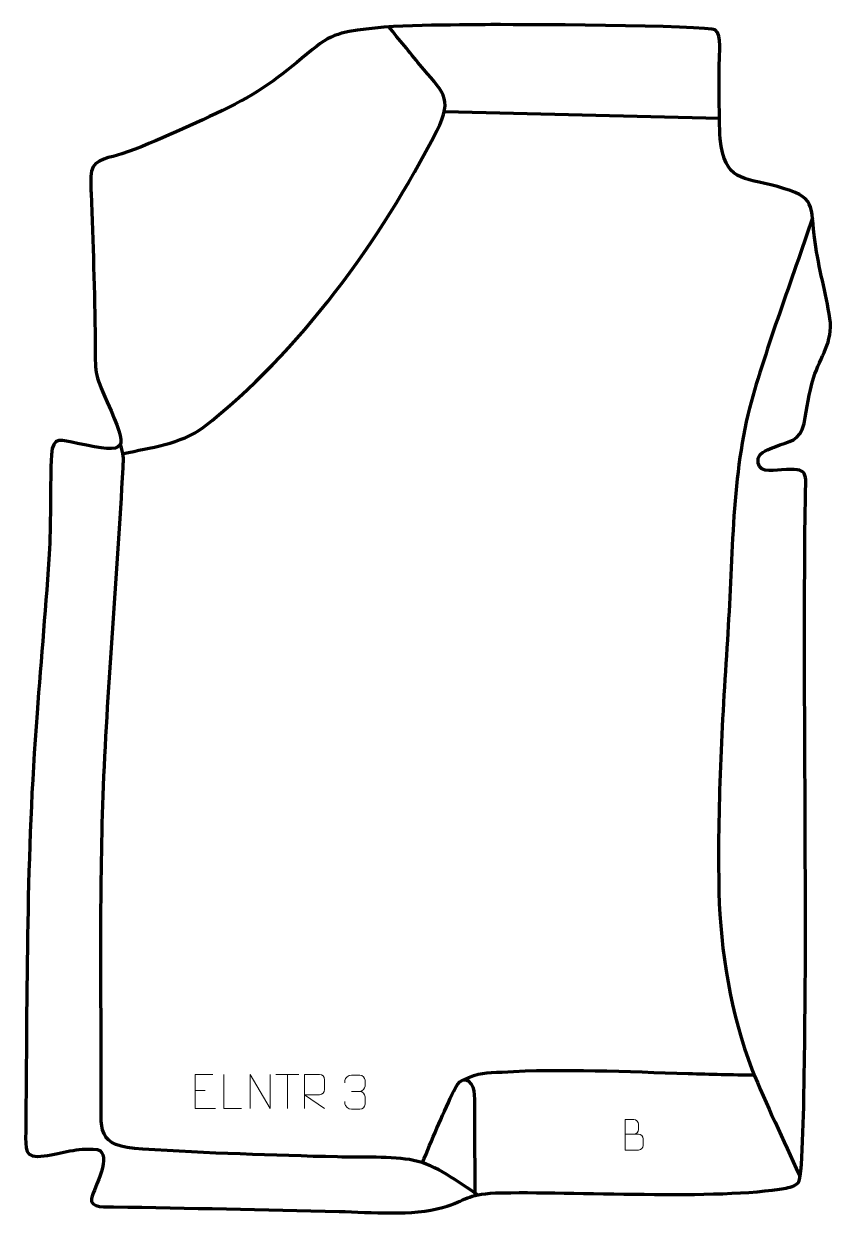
# Model space of a CAD drawing. Header units: millimetres. Extents: x -659 to -66, y 17 to 890.
import ezdxf

# ---------------------------------------------------------------- set-up
doc = ezdxf.new("R2010")
doc.units = ezdxf.units.MM
doc.header["$MEASUREMENT"] = 0
doc.layers.add('layer 2', color=7, linetype='Continuous')
doc.layers.add('layer 3', color=7, linetype='Continuous')

msp = doc.modelspace()

# ---------------------------------------------------------------- linework, layer by layer
at = {"layer": 'layer 2', "color": 140, "lineweight": 158}
for points, knots in [([(-585.6901, 575.3373), (-566.439, 579.7879), (-543.5963, 582.3137), (-527.4631, 594.3971), (-527.4631, 594.3971), (-456.4815, 649.6288), (-397.4179, 731.5696), (-356.3178, 811.6019), (-356.3178, 811.6019), (-343.3609, 836.8325), (-352.78, 840.4635), (-368.6603, 860.045), (-368.6603, 860.045), (-376.2153, 869.3609), (-383.7939, 878.6195), (-391.4521, 887.8512)], [0, 0, 0, 0, 0.2, 0.2, 0.2, 0.2, 0.4, 0.4, 0.4, 0.4, 0.6, 0.6, 0.6, 0.6, 1, 1, 1, 1]), ([(-81.0291, 747.9896), (-96.3785, 702.1255), (-114.313, 655.0746), (-127.2859, 608.6782), (-127.2859, 608.6782), (-140.6144, 555.4369), (-139.6685, 493.6909), (-143.4157, 438.6404), (-143.4157, 438.6404), (-147.3753, 377.9939), (-150.9287, 314.6452), (-149.5691, 253.9372), (-149.5691, 253.9372), (-148.6111, 211.1556), (-140.7487, 164.4043), (-125.3982, 124.3973), (-125.3982, 124.3973), (-115.005, 98.3621), (-102.302, 72.5768), (-90.7227, 47.0031), (-90.7227, 47.0031), (-90.7227, 47.0031), (-90.0999, 45.6261), (-90.0999, 45.6261)], [0, 0, 0, 0, 0.14285714, 0.14285714, 0.14285714, 0.14285714, 0.28571429, 0.28571429, 0.28571429, 0.28571429, 0.42857143, 0.42857143, 0.42857143, 0.42857143, 0.57142857, 0.57142857, 0.57142857, 0.57142857, 0.71428571, 0.71428571, 0.71428571, 0.71428571, 1, 1, 1, 1]), ([(-326.2891, 32.3935), (-340.2183, 41.4411), (-356.8857, 54.4267), (-373.2663, 57.6342), (-373.2663, 57.6342), (-388.6101, 60.6387), (-412.5118, 59.7323), (-428.9148, 60.1202), (-428.9148, 60.1202), (-476.3685, 61.3199), (-524.3353, 62.8794), (-571.7064, 65.7752), (-571.7064, 65.7752), (-606.9438, 67.9293), (-602.0034, 79.3813), (-602.0562, 109.4499), (-602.0562, 109.4499), (-602.1885, 184.769), (-603.3183, 258.8987), (-600.3977, 331.8446), (-600.3977, 331.8446), (-597.3011, 409.1858), (-590.1511, 485.3277), (-586.1326, 564.9149), (-586.1326, 564.9149), (-585.7334, 572.8212), (-585.5693, 574.6322), (-588.143, 582.1296)], [0, 0, 0, 0, 0.125, 0.125, 0.125, 0.125, 0.25, 0.25, 0.25, 0.25, 0.375, 0.375, 0.375, 0.375, 0.5, 0.5, 0.5, 0.5, 0.625, 0.625, 0.625, 0.625, 0.75, 0.75, 0.75, 0.75, 1, 1, 1, 1]), ([(-336.4624, 116.6652), (-325.9255, 122.0877), (-319.946, 121.6539), (-308.3154, 122.3538), (-308.3154, 122.3538), (-264.2542, 125.0053), (-216.3911, 122.6063), (-172.1025, 121.2608), (-172.1025, 121.2608), (-155.9856, 120.7712), (-139.8448, 120.3062), (-123.7202, 120.2439)], [0, 0, 0, 0, 0.25, 0.25, 0.25, 0.25, 0.5, 0.5, 0.5, 0.5, 1, 1, 1, 1]), ([(-366.8315, 55.9047), (-359.8008, 72.4952), (-352.6214, 89.9218), (-344.9815, 106.1643), (-344.9815, 106.1643), (-342.4502, 111.5459), (-337.0162, 122.1621), (-331.0077, 113.3626), (-331.0077, 113.3626), (-327.599, 108.3706), (-328.8037, 96.5436), (-328.7675, 90.3902), (-328.7675, 90.3902), (-328.6528, 70.9066), (-328.4865, 51.4198), (-328.3452, 31.936)], [0, 0, 0, 0, 0.2, 0.2, 0.2, 0.2, 0.4, 0.4, 0.4, 0.4, 0.6, 0.6, 0.6, 0.6, 1, 1, 1, 1])]:
    msp.add_open_spline(points, degree=3, knots=knots, dxfattribs=at)
msp.add_open_spline([(-350.4765, 825.8764), (-350.4765, 825.8764), (-149.2041, 821.0793), (-149.2041, 821.0793)], degree=3, dxfattribs=at)
at = {"layer": 'layer 2', "color": 250, "lineweight": 9}
for points, knots in [([(-520.3225, 120.5849), (-520.3225, 120.5849), (-533.1964, 120.5849), (-533.1964, 120.5849), (-533.1964, 120.5849), (-533.1964, 120.5849), (-533.1964, 95.6313), (-533.1964, 95.6313), (-533.1964, 95.6313), (-533.1964, 95.6313), (-518.3306, 95.6313), (-518.3306, 95.6313)], [0, 0, 0, 0, 0.25, 0.25, 0.25, 0.25, 0.5, 0.5, 0.5, 0.5, 1, 1, 1, 1]), ([(-499.289, 95.6313), (-499.289, 95.6313), (-512.2381, 95.6313), (-512.2381, 95.6313), (-512.2381, 95.6313), (-512.2381, 95.6313), (-512.2381, 120.5849), (-512.2381, 120.5849)], [0, 0, 0, 0, 0.33333333, 0.33333333, 0.33333333, 0.33333333, 1, 1, 1, 1]), ([(-493.0909, 95.6314), (-493.0909, 95.6314), (-493.0909, 120.5849), (-493.0909, 120.5849), (-493.0909, 120.5849), (-493.0909, 120.5849), (-478.4361, 95.6314), (-478.4361, 95.6314), (-478.4361, 95.6314), (-478.4361, 95.6314), (-478.4361, 120.5849), (-478.4361, 120.5849)], [0, 0, 0, 0, 0.25, 0.25, 0.25, 0.25, 0.5, 0.5, 0.5, 0.5, 1, 1, 1, 1]), ([(-453.0956, 95.6314), (-453.0956, 95.6314), (-453.0956, 120.5849), (-453.0956, 120.5849), (-453.0956, 120.5849), (-449.5008, 120.5849), (-445.9053, 120.5849), (-442.3101, 120.5849), (-442.3101, 120.5849), (-439.9848, 120.5472), (-438.4275, 119.0572), (-438.4316, 116.6908), (-438.4316, 116.6908), (-438.432, 114.6553), (-438.432, 111.5959), (-438.4316, 109.5599), (-438.4316, 109.5599), (-438.4381, 107.6844), (-440.2504, 105.7426), (-442.2599, 105.7235), (-442.2599, 105.7235), (-442.2599, 105.7235), (-453.0956, 105.7235), (-453.0956, 105.7235), (-453.0956, 105.7235), (-453.0956, 105.7235), (-438.4409, 95.6314), (-438.4409, 95.6314)], [0, 0, 0, 0, 0.125, 0.125, 0.125, 0.125, 0.25, 0.25, 0.25, 0.25, 0.375, 0.375, 0.375, 0.375, 0.5, 0.5, 0.5, 0.5, 0.625, 0.625, 0.625, 0.625, 0.75, 0.75, 0.75, 0.75, 1, 1, 1, 1]), ([(-423.5714, 114.3533), (-423.5714, 114.3533), (-423.5714, 116.2105), (-423.5714, 116.2105), (-423.5714, 116.2105), (-423.5857, 117.9524), (-420.9212, 120.0705), (-418.8621, 120.0478), (-418.8621, 120.0478), (-416.798, 120.0478), (-414.734, 120.0478), (-412.6703, 120.0478), (-412.6703, 120.0478), (-410.4758, 120.0566), (-408.8775, 118.2098), (-408.8331, 116.2977), (-408.8331, 116.2977), (-408.8335, 114.8626), (-408.8335, 113.4275), (-408.8331, 111.992), (-408.8331, 111.992), (-408.8817, 110.3385), (-410.4843, 108.1085), (-412.6826, 108.1185), (-412.6826, 108.1185), (-410.4789, 108.1073), (-408.8709, 106.3041), (-408.8169, 104.2446), (-408.8169, 104.2446), (-408.8173, 102.4599), (-408.8173, 100.6752), (-408.8169, 98.8901), (-408.8169, 98.8901), (-408.8068, 96.8287), (-410.8617, 95.0656), (-412.6826, 95.0737), (-412.6826, 95.0737), (-414.7479, 95.074), (-416.8131, 95.074), (-418.8787, 95.0737), (-418.8787, 95.0737), (-421.0473, 95.0852), (-423.5783, 97.4854), (-423.5969, 98.9472), (-423.5969, 98.9472), (-423.5969, 98.9472), (-423.5969, 100.8558), (-423.5969, 100.8558)], [0, 0, 0, 0, 0.07692308, 0.07692308, 0.07692308, 0.07692308, 0.15384615, 0.15384615, 0.15384615, 0.15384615, 0.23076923, 0.23076923, 0.23076923, 0.23076923, 0.30769231, 0.30769231, 0.30769231, 0.30769231, 0.38461538, 0.38461538, 0.38461538, 0.38461538, 0.46153846, 0.46153846, 0.46153846, 0.46153846, 0.53846154, 0.53846154, 0.53846154, 0.53846154, 0.61538462, 0.61538462, 0.61538462, 0.61538462, 0.69230769, 0.69230769, 0.69230769, 0.69230769, 0.76923077, 0.76923077, 0.76923077, 0.76923077, 0.84615385, 0.84615385, 0.84615385, 0.84615385, 1, 1, 1, 1]), ([(-218.3713, 76.7951), (-215.1123, 76.7955), (-211.8529, 76.7955), (-208.5932, 76.7951), (-208.5932, 76.7951), (-206.8239, 76.7796), (-205.101, 75.2246), (-205.101, 73.3888), (-205.101, 73.3888), (-205.1013, 72.378), (-205.1013, 69.6467), (-205.101, 68.6356), (-205.101, 68.6356), (-205.0851, 66.9715), (-206.4664, 65.1677), (-208.5458, 65.1829), (-208.5458, 65.1829), (-211.8058, 65.1832), (-215.0655, 65.1832), (-218.3248, 65.1829), (-218.3248, 65.1829), (-218.3248, 72.6333), (-218.3248, 80.0834), (-218.3248, 87.5332), (-218.3248, 87.5332), (-216.1987, 87.5332), (-214.0723, 87.5332), (-211.9458, 87.5332), (-211.9458, 87.5332), (-210.4403, 87.549), (-208.5623, 85.8378), (-208.5464, 84.0801), (-208.5464, 84.0801), (-208.5468, 82.2295), (-208.5468, 82.0988), (-208.5464, 80.2479), (-208.5464, 80.2479), (-208.531, 78.3973), (-210.1919, 76.7796), (-211.9923, 76.7951)], [0, 0, 0, 0, 0.09090909, 0.09090909, 0.09090909, 0.09090909, 0.18181818, 0.18181818, 0.18181818, 0.18181818, 0.27272727, 0.27272727, 0.27272727, 0.27272727, 0.36363636, 0.36363636, 0.36363636, 0.36363636, 0.45454545, 0.45454545, 0.45454545, 0.45454545, 0.54545455, 0.54545455, 0.54545455, 0.54545455, 0.63636364, 0.63636364, 0.63636364, 0.63636364, 0.72727273, 0.72727273, 0.72727273, 0.72727273, 0.81818182, 0.81818182, 0.81818182, 0.81818182, 1, 1, 1, 1])]:
    msp.add_open_spline(points, degree=3, knots=knots, dxfattribs=at)
for points in [[(-474.2571, 120.5614), (-474.2571, 120.5614), (-457.2699, 120.5614), (-457.2699, 120.5614)], [(-465.7633, 95.6314), (-465.7633, 95.6314), (-465.7633, 120.5849), (-465.7633, 120.5849)], [(-533.1964, 108.7052), (-533.1964, 108.7052), (-526.0283, 108.7052), (-526.0283, 108.7052)], [(-418.8617, 108.1081), (-418.8617, 108.1081), (-412.6653, 108.1081), (-412.6653, 108.1081)]]:
    msp.add_open_spline(points, degree=3, dxfattribs=at)
at = {"layer": 'layer 3', "color": 242, "lineweight": 158}
msp.add_open_spline([(-586.957, 794.7727), (-560.9807, 804.0415), (-533.4395, 817.0512), (-508.4417, 828.9638), (-508.4417, 828.9638), (-483.549, 841.461), (-468.4975, 853.6442), (-447.4014, 871.2371), (-447.4014, 871.2371), (-439.4742, 877.8479), (-432.8154, 881.3252), (-426.1449, 883.1697), (-426.1449, 883.1697), (-396.7506, 890.0852), (-351.9866, 888.9598), (-320.8659, 889.4632), (-320.8659, 889.4632), (-306.1597, 889.6819), (-156.7707, 889.0307), (-152.3387, 885.6356), (-152.3387, 885.6356), (-147.2297, 881.7219), (-149.2921, 867.4585), (-149.3134, 861.1414), (-149.3134, 861.1414), (-149.3379, 843.0575), (-149.5226, 823.991), (-148.776, 805.9792), (-148.776, 805.9792), (-145.1938, 774.552), (-132.8489, 778.0081), (-106.7455, 770.8479), (-106.7455, 770.8479), (-77.4272, 762.7251), (-82.923, 758.1727), (-79.1925, 730.2713), (-79.1925, 730.2713), (-76.4825, 711.1583), (-71.2308, 692.9803), (-68.2822, 674.2706), (-68.2822, 674.2706), (-65.9148, 656.5016), (-75.1628, 647.079), (-80.3163, 630.6449), (-80.3163, 630.6449), (-83.9263, 618.7922), (-84.937, 609.2355), (-87.1631, 597.3787), (-87.1631, 597.3787), (-90.4857, 584.1496), (-97.4101, 584.707), (-109.0517, 580.0981), (-109.0517, 580.0981), (-112.5016, 578.7323), (-120.1178, 576.1241), (-120.7675, 571.9399), (-120.7675, 571.9399), (-122.4948, 560.8171), (-111.1464, 562.7227), (-103.6825, 563.3686), (-103.6825, 563.3686), (-83.2658, 565.1353), (-85.8878, 561.0773), (-86.252, 542.9094), (-86.252, 542.9094), (-88.288, 401.4411), (-84.6667, 259.7959), (-87.1008, 118.4559), (-87.1008, 118.4559), (-87.286, 107.6412), (-88.0858, 47.0441), (-91.0011, 41.9918), (-91.0011, 41.9918), (-92.4162, 39.5394), (-96.0464, 38.1415), (-100.4521, 37.3539), (-100.4521, 37.3539), (-150.6145, 28.3862), (-256.2232, 35.3044), (-313.2299, 33.7538), (-313.2299, 33.7538), (-335.4211, 32.7825), (-333.2264, 28.5654), (-352.0205, 23.1072), (-352.0205, 23.1072), (-373.8255, 16.7746), (-404.7239, 19.6796), (-427.7868, 20.2127), (-427.7868, 20.2127), (-482.8829, 21.4909), (-537.9347, 22.7878), (-593.0426, 23.5438), (-593.0426, 23.5438), (-597.3319, 23.5312), (-610.6627, 22.5078), (-609.2566, 29.7398), (-609.2566, 29.7398), (-607.2294, 38.1589), (-593.3356, 61.8964), (-605.0941, 65.6795), (-605.0941, 65.6795), (-620.86, 67.0389), (-629.4335, 62.9474), (-644.0216, 60.8433), (-644.0216, 60.8433), (-658.8049, 58.711), (-657.5574, 66.0249), (-657.398, 78.6082), (-657.398, 78.6082), (-656.4072, 183.4739), (-657.2203, 279.8247), (-649.1617, 385.2307), (-649.1617, 385.2307), (-646.0973, 425.2673), (-642.553, 465.5372), (-639.9836, 505.5776), (-639.9836, 505.5776), (-638.8331, 528.4439), (-639.8381, 551.7555), (-638.5246, 574.2969), (-638.5246, 574.2969), (-637.6778, 588.8304), (-631.5613, 585.1337), (-619.4988, 582.7936), (-619.4988, 582.7936), (-581.7708, 574.6393), (-581.8382, 577.3113), (-597.7269, 613.0068), (-597.7269, 613.0068), (-607.4615, 634.8763), (-606.3207, 634.1743), (-606.5524, 657.6961), (-606.5524, 657.6961), (-606.9504, 693.8339), (-608.1465, 729.9025), (-609.5882, 766.0079), (-609.5882, 766.0079), (-609.7727, 770.6308), (-610.132, 777.5726), (-609.3075, 782.0621), (-609.3075, 782.0621), (-607.0129, 791.5926), (-594.9251, 792.1241), (-586.957, 794.7727)], degree=3, knots=[0, 0, 0, 0, 0.02702703, 0.02702703, 0.02702703, 0.02702703, 0.05405405, 0.05405405, 0.05405405, 0.05405405, 0.08108108, 0.08108108, 0.08108108, 0.08108108, 0.10810811, 0.10810811, 0.10810811, 0.10810811, 0.13513514, 0.13513514, 0.13513514, 0.13513514, 0.16216216, 0.16216216, 0.16216216, 0.16216216, 0.18918919, 0.18918919, 0.18918919, 0.18918919, 0.21621622, 0.21621622, 0.21621622, 0.21621622, 0.24324324, 0.24324324, 0.24324324, 0.24324324, 0.27027027, 0.27027027, 0.27027027, 0.27027027, 0.2972973, 0.2972973, 0.2972973, 0.2972973, 0.32432432, 0.32432432, 0.32432432, 0.32432432, 0.35135135, 0.35135135, 0.35135135, 0.35135135, 0.37837838, 0.37837838, 0.37837838, 0.37837838, 0.40540541, 0.40540541, 0.40540541, 0.40540541, 0.43243243, 0.43243243, 0.43243243, 0.43243243, 0.45945946, 0.45945946, 0.45945946, 0.45945946, 0.48648649, 0.48648649, 0.48648649, 0.48648649, 0.51351351, 0.51351351, 0.51351351, 0.51351351, 0.54054054, 0.54054054, 0.54054054, 0.54054054, 0.56756757, 0.56756757, 0.56756757, 0.56756757, 0.59459459, 0.59459459, 0.59459459, 0.59459459, 0.62162162, 0.62162162, 0.62162162, 0.62162162, 0.64864865, 0.64864865, 0.64864865, 0.64864865, 0.67567568, 0.67567568, 0.67567568, 0.67567568, 0.7027027, 0.7027027, 0.7027027, 0.7027027, 0.72972973, 0.72972973, 0.72972973, 0.72972973, 0.75675676, 0.75675676, 0.75675676, 0.75675676, 0.78378378, 0.78378378, 0.78378378, 0.78378378, 0.81081081, 0.81081081, 0.81081081, 0.81081081, 0.83783784, 0.83783784, 0.83783784, 0.83783784, 0.86486486, 0.86486486, 0.86486486, 0.86486486, 0.89189189, 0.89189189, 0.89189189, 0.89189189, 0.91891892, 0.91891892, 0.91891892, 0.91891892, 0.94594595, 0.94594595, 0.94594595, 0.94594595, 1, 1, 1, 1], dxfattribs=at)

doc.saveas('drawing.dxf')
